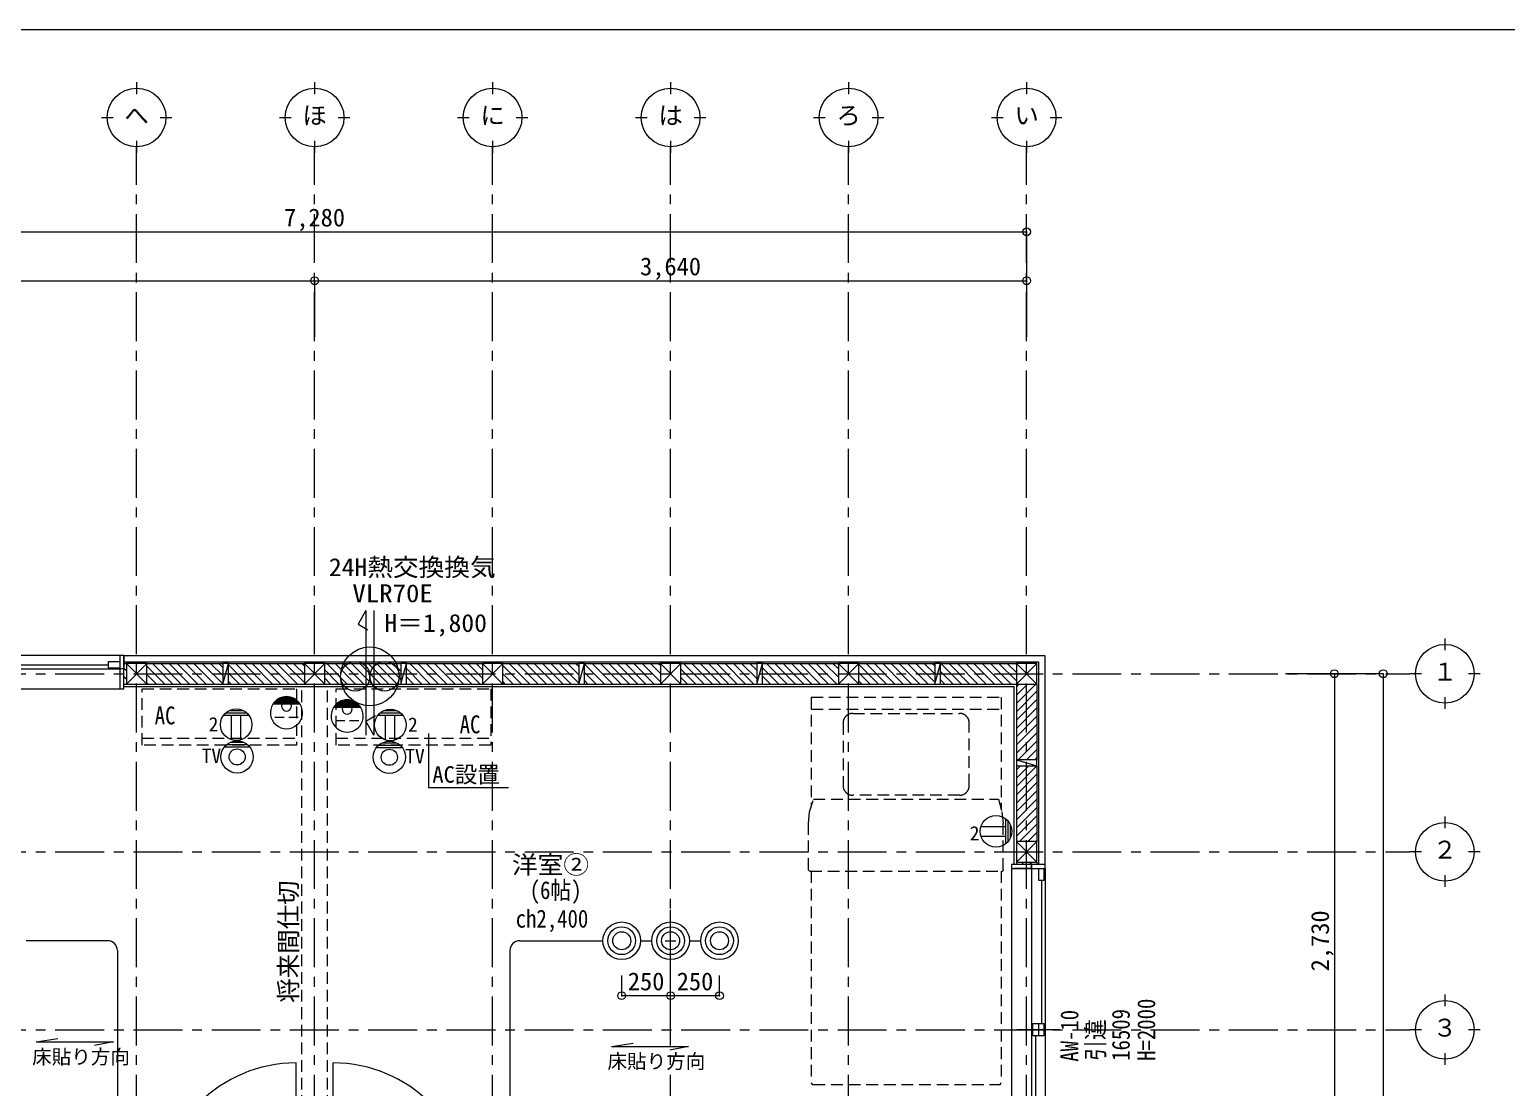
# Model space of a CAD drawing. Units: millimetres at full size, sheet at 1:50. Extents: x -16792 to 54909, y -26252 to 25759.
# Drawn here: x 18834 to 26384, y 1434 to 6842 of the extents above; entities that cross this region are included whole.
import ezdxf
from ezdxf.enums import TextEntityAlignment as Align

# ---------------------------------------------------------------- set-up
doc = ezdxf.new("R2010")
doc.units = ezdxf.units.MM
doc.header["$LTSCALE"] = 50
doc.header["$PDMODE"] = 32
doc.header["$PDSIZE"] = 40
doc.linetypes.add('CHAIN1', pattern=[8, 5, -1, 1, -1])
doc.linetypes.add('DASHED1', pattern=[1.8, 1.2, -0.6])
for name, color, linetype, lineweight in [('3-1_通り芯・通り番号', 7, 'Continuous', 13), ('3-2_柱(黄)', 4, 'Continuous', 5), ('3-3_仕上線(黄)', 3, 'Continuous', 20), ('3-4_下地・間柱(水色)', 4, 'Continuous', 5), ('3-5_サッシ・室内建具', 7, 'Continuous', 13), ('3-6_住宅設備・造作', 4, 'Continuous', 5), ('3-7_家具点線', 4, 'DASHED1', 5), ('3-8_ハッチング', 1, 'Continuous', 9), ('3-9_建築設備', 5, 'Continuous', 13), ('3-A_文字', 7, 'Continuous', 13), ('3-F_寸法・方位', 7, 'Continuous', 13), ('8-1', 134, 'Continuous', 13), ('8-A', 6, 'Continuous', 13), ('8-F', 7, 'Continuous', 13), ('F-F_図面枠（共通）', 7, 'Continuous', 13)]:
    doc.layers.add(name, color=color, linetype=linetype, lineweight=lineweight)
doc.styles.add('ＭＳ ゴシック', font='')
doc.styles.get('ＭＳ ゴシック').set_extended_font_data('MS Gothic')

msp = doc.modelspace()

# ---------------------------------------------------------------- linework, layer by layer
at = {"layer": '3-1_通り芯・通り番号'}
for p, q in [((19381.21, 6572.32), (19381.21, 6512.32)), ((20291.21, 6572.32), (20291.21, 6512.32)), ((21201.21, 6572.32), (21201.21, 6512.32)), ((22111.21, 6572.32), (22111.21, 6512.32)), ((23021.21, 6572.32), (23021.21, 6512.32)), ((23931.21, 6572.32), (23931.21, 6512.32)), ((19201.21, 6392.32), (19261.21, 6392.32)), ((19501.21, 6392.32), (19561.21, 6392.32)), ((20111.21, 6392.32), (20171.21, 6392.32)), ((20411.21, 6392.32), (20471.21, 6392.32)), ((21021.21, 6392.32), (21081.21, 6392.32)), ((21321.21, 6392.32), (21381.21, 6392.32)), ((21931.21, 6392.32), (21991.21, 6392.32)), ((22231.21, 6392.32), (22291.21, 6392.32)), ((22841.21, 6392.32), (22901.21, 6392.32)), ((23141.21, 6392.32), (23201.21, 6392.32)), ((23751.21, 6392.32), (23811.21, 6392.32)), ((24051.21, 6392.32), (24111.21, 6392.32)), ((19381.21, 6272.32), (19381.21, 6212.32)), ((20291.21, 6272.32), (20291.21, 6212.32)), ((21201.21, 6272.32), (21201.21, 6212.32)), ((22111.21, 6272.32), (22111.21, 6212.32)), ((23021.21, 6272.32), (23021.21, 6212.32)), ((23931.21, 6272.32), (23931.21, 6212.32)), ((26069.79, 3728.8), (26069.79, 3668.8)), ((25949.79, 3548.8), (25889.79, 3548.8)), ((26249.79, 3548.8), (26189.79, 3548.8)), ((26069.79, 3428.8), (26069.79, 3368.8)), ((26069.79, 2818.8), (26069.79, 2758.8)), ((25949.79, 2638.8), (25889.79, 2638.8)), ((26249.79, 2638.8), (26189.79, 2638.8)), ((26069.79, 2518.8), (26069.79, 2458.8)), ((26069.79, 1908.8), (26069.79, 1848.8)), ((25949.79, 1728.8), (25889.79, 1728.8)), ((26249.79, 1728.8), (26189.79, 1728.8)), ((26069.79, 1608.8), (26069.79, 1548.8))]:
    msp.add_line(p, q, dxfattribs=at)
at = {"layer": '3-1_通り芯・通り番号', "color": 1, "linetype": 'CHAIN1', "lineweight": 9}
for p, q in [((19381.21, -5551.2), (19381.21, 6242.32)), ((20291.21, -5551.2), (20291.21, 6242.32)), ((21201.21, -5551.2), (21201.21, 6242.32)), ((22111.21, -5551.2), (22111.21, 6242.32)), ((23021.21, -5551.2), (23021.21, 6242.32)), ((23931.21, -5551.2), (23931.21, 6242.32)), ((14565.29, 3548.8), (25889.79, 3548.8)), ((14565.29, 2638.8), (25889.79, 2638.8)), ((14565.29, 1728.8), (25889.79, 1728.8))]:
    msp.add_line(p, q, dxfattribs=at)
at = {"layer": '3-1_通り芯・通り番号'}
for centre in [(19381.21, 6392.32), (20291.21, 6392.32), (21201.21, 6392.32), (22111.21, 6392.32), (23021.21, 6392.32), (23931.21, 6392.32), (26069.79, 3548.8), (26069.79, 2638.8), (26069.79, 1728.8)]:
    msp.add_circle(centre, 150, dxfattribs=at)
at = {"layer": '3-2_柱(黄)'}
for p, q in [((19328.71, 3601.3), (19433.71, 3496.3)), ((19433.71, 3601.3), (19328.71, 3496.3)), ((20238.71, 3601.3), (20343.71, 3496.3)), ((20343.71, 3601.3), (20238.71, 3496.3)), ((21148.71, 3601.3), (21253.71, 3496.3)), ((21253.71, 3601.3), (21148.71, 3496.3)), ((22058.71, 3601.3), (22163.71, 3496.3)), ((22163.71, 3601.3), (22058.71, 3496.3)), ((22968.71, 3601.3), (23073.71, 3496.3)), ((23073.71, 3601.3), (22968.71, 3496.3)), ((23878.71, 3601.3), (23983.71, 3496.3)), ((23983.71, 3601.3), (23878.71, 3496.3)), ((23983.71, 2691.3), (23878.71, 2586.3)), ((23983.71, 2586.3), (23878.71, 2691.3))]:
    msp.add_line(p, q, dxfattribs=at)
at = {"layer": '3-2_柱(黄)', "color": 3, "lineweight": 20}
for points in [[(19328.71, 3601.3), (19328.71, 3496.3), (19433.71, 3496.3), (19433.71, 3601.3)], [(20238.71, 3601.3), (20238.71, 3496.3), (20343.71, 3496.3), (20343.71, 3601.3)], [(21148.71, 3601.3), (21148.71, 3496.3), (21253.71, 3496.3), (21253.71, 3601.3)], [(22058.71, 3601.3), (22058.71, 3496.3), (22163.71, 3496.3), (22163.71, 3601.3)], [(22968.71, 3601.3), (22968.71, 3496.3), (23073.71, 3496.3), (23073.71, 3601.3)], [(23878.71, 3601.3), (23878.71, 3496.3), (23983.71, 3496.3), (23983.71, 3601.3)], [(23983.71, 2691.3), (23878.71, 2691.3), (23878.71, 2586.3), (23983.71, 2586.3)]]:
    msp.add_lwpolyline(points, close=True, dxfattribs=at)
at = {"layer": '3-3_仕上線(黄)'}
for p, q in [((22111.21, 3641.3), (23021.21, 3641.3)), ((23021.21, 3641.3), (24023.71, 3641.3)), ((24023.71, 3641.3), (24023.71, 2638.8)), ((19316.21, 3483.8), (19381.21, 3483.8)), ((19381.21, 3483.8), (22111.21, 3483.8)), ((22111.21, 3483.8), (23021.21, 3483.8)), ((23021.21, 3483.8), (23866.21, 3483.8)), ((23866.21, 3483.8), (23866.21, 2638.8)), ((23866.21, 2638.8), (23866.21, 2573.8)), ((24023.71, 2638.8), (24023.71, 2573.8))]:
    msp.add_line(p, q, dxfattribs=at)
at = {"layer": '3-3_仕上線(黄)', "linetype": 'DASHED1'}
for p, q in [((20226.21, 883.8), (20226.21, 3483.8)), ((20356.21, 883.8), (20356.21, 3483.8))]:
    msp.add_line(p, q, dxfattribs=at)
at = {"layer": '3-3_仕上線(黄)'}
for points in [[(19316.21, 3641.3), (19381.21, 3641.3), (20291.21, 3641.3)], [(20291.21, 3641.3), (21201.21, 3641.3), (22111.21, 3641.3)]]:
    msp.add_lwpolyline(points, dxfattribs=at)
at = {"layer": '3-4_下地・間柱(水色)'}
for p, q in [((19316.21, 3610.3), (19381.21, 3610.3)), ((19316.21, 3601.3), (19328.71, 3601.3)), ((19381.21, 3610.3), (20291.21, 3610.3)), ((19433.71, 3601.3), (19821.21, 3601.3)), ((19821.21, 3496.3), (19851.21, 3601.3)), ((19851.21, 3601.3), (20238.71, 3601.3)), ((20291.21, 3610.3), (21201.21, 3610.3)), ((20343.71, 3601.3), (20731.21, 3601.3)), ((20731.21, 3496.3), (20761.21, 3601.3)), ((20761.21, 3601.3), (21148.71, 3601.3)), ((21201.21, 3610.3), (22111.21, 3610.3)), ((21253.71, 3601.3), (21641.21, 3601.3)), ((21641.21, 3496.3), (21671.21, 3601.3)), ((21671.21, 3601.3), (22058.71, 3601.3)), ((22111.21, 3610.3), (23021.21, 3610.3)), ((22163.71, 3601.3), (22551.21, 3601.3)), ((22551.21, 3496.3), (22581.21, 3601.3)), ((22581.21, 3601.3), (22968.71, 3601.3)), ((23021.21, 3610.3), (23992.71, 3610.3)), ((23073.71, 3601.3), (23461.21, 3601.3)), ((23461.21, 3496.3), (23491.21, 3601.3)), ((23491.21, 3601.3), (23878.71, 3601.3)), ((23992.71, 3610.3), (23992.71, 2638.8)), ((19316.21, 3496.3), (19328.71, 3496.3)), ((19433.71, 3496.3), (19821.21, 3496.3)), ((19851.21, 3496.3), (20238.71, 3496.3)), ((20343.71, 3496.3), (20731.21, 3496.3)), ((20761.21, 3496.3), (21148.71, 3496.3)), ((21253.71, 3496.3), (21641.21, 3496.3)), ((21671.21, 3496.3), (22058.71, 3496.3)), ((22163.71, 3496.3), (22551.21, 3496.3)), ((22581.21, 3496.3), (22968.71, 3496.3)), ((23073.71, 3496.3), (23461.21, 3496.3)), ((23491.21, 3496.3), (23878.71, 3496.3)), ((23878.71, 3496.3), (23878.71, 3108.8)), ((23983.71, 3496.3), (23983.71, 3108.8)), ((23878.71, 3108.8), (23983.71, 3078.8)), ((23878.71, 3078.8), (23878.71, 2691.3)), ((23983.71, 3078.8), (23983.71, 2691.3)), ((23878.71, 2586.3), (23878.71, 2573.8)), ((23983.71, 2586.3), (23983.71, 2573.8)), ((23992.71, 2638.8), (23992.71, 2573.8))]:
    msp.add_line(p, q, dxfattribs=at)
for points in [[(19821.21, 3601.3), (19821.21, 3496.3), (19851.21, 3496.3), (19851.21, 3601.3)], [(20731.21, 3601.3), (20731.21, 3496.3), (20761.21, 3496.3), (20761.21, 3601.3)], [(21641.21, 3601.3), (21641.21, 3496.3), (21671.21, 3496.3), (21671.21, 3601.3)], [(22551.21, 3601.3), (22551.21, 3496.3), (22581.21, 3496.3), (22581.21, 3601.3)], [(23461.21, 3601.3), (23461.21, 3496.3), (23491.21, 3496.3), (23491.21, 3601.3)], [(23983.71, 3108.8), (23878.71, 3108.8), (23878.71, 3078.8), (23983.71, 3078.8)]]:
    msp.add_lwpolyline(points, close=True, dxfattribs=at)
at = {"layer": '3-5_サッシ・室内建具'}
for p, q in [((17646.21, 3644.3), (19296.21, 3644.3)), ((19296.21, 3644.3), (19296.21, 3471.8)), ((19296.21, 3644.3), (19316.21, 3644.3)), ((19316.21, 3471.8), (19316.21, 3644.3)), ((19316.21, 3641.3), (19316.21, 3574.3)), ((19316.21, 3641.3), (19316.21, 3632.3)), ((17646.21, 3574.3), (19296.21, 3574.3)), ((18501.21, 3594.3), (19236.21, 3594.3)), ((19296.21, 3609.3), (19236.21, 3609.3)), ((19236.21, 3609.3), (19236.21, 3579.3)), ((19236.21, 3579.3), (19296.21, 3579.3)), ((19316.21, 3574.3), (19296.21, 3574.3)), ((19296.21, 3574.3), (19296.21, 3483.8)), ((19316.21, 3574.3), (19296.21, 3574.3)), ((17626.21, 3471.8), (19316.21, 3471.8)), ((19296.21, 3471.8), (19316.21, 3471.8)), ((23854.21, 2573.8), (23854.21, 883.8)), ((23956.71, 2553.8), (23956.71, 2573.8)), ((24023.71, 2573.8), (24014.71, 2573.8)), ((24026.71, 2553.8), (24026.71, 2573.8)), ((23854.21, 2553.8), (24026.71, 2553.8)), ((23956.71, 2553.8), (23866.21, 2553.8)), ((23956.71, 2553.8), (23956.71, 903.8)), ((23991.71, 2553.8), (23991.71, 2493.8)), ((24006.71, 2493.8), (24006.71, 1758.8)), ((24026.71, 2553.8), (24026.71, 903.8)), ((24021.71, 1758.8), (23961.71, 1758.8)), ((23961.71, 1758.8), (23961.71, 1698.8)), ((23991.71, 1758.8), (23991.71, 1698.8)), ((24021.71, 1698.8), (24021.71, 1758.8)), ((24101.71, 1728.8), (23881.71, 1728.8)), ((23961.71, 1698.8), (24021.71, 1698.8)), ((23976.71, 1698.8), (23976.71, 963.8)), ((20196.21, 859.3), (20196.21, 1559.3)), ((20386.21, 859.3), (20386.21, 1559.3))]:
    msp.add_line(p, q, dxfattribs=at)
for points in [[(24026.71, 2573.8), (23854.21, 2573.8), (23854.21, 2553.8)], [(24023.71, 2573.8), (23956.71, 2573.8), (23956.71, 2553.8)], [(23991.71, 2493.8), (24021.71, 2493.8), (24021.71, 2553.8)]]:
    msp.add_lwpolyline(points, dxfattribs=at)
for centre, start, end in [((20196.21, 859.3), 90, 180), ((20386.21, 859.3), 0, 90)]:
    msp.add_arc(centre, 700, start, end, dxfattribs=at)
at = {"layer": '3-6_住宅設備・造作', "linetype": 'DASHED1'}
for p, q in [((19409.28, 3219.3), (20199.28, 3219.3)), ((20401.8, 3219.3), (21191.8, 3219.3))]:
    msp.add_line(p, q, dxfattribs=at)
for points in [[(19409.28, 3471.3), (20199.28, 3471.3), (20199.28, 3184.3), (19409.28, 3184.3)], [(20401.8, 3471.3), (21191.8, 3471.3), (21191.8, 3184.3), (20401.8, 3184.3)]]:
    msp.add_lwpolyline(points, close=True, dxfattribs=at)
at = {"layer": '3-6_住宅設備・造作'}
msp.add_lwpolyline([(20874.22, 3243.55), (20874.22, 2966.55), (21282.59, 2966.55)], dxfattribs=at)
at = {"layer": '3-7_家具点線'}
for p, q in [((22830.29, 3428.38), (23800.42, 3428.38)), ((22830.29, 3428.38), (22830.29, 2870.97)), ((23800.42, 3428.38), (23800.42, 2859.69)), ((22830.29, 3368.07), (23800.42, 3368.07)), ((23042.62, 3346.09), (23588.09, 3346.09)), ((22992.62, 3296.09), (22992.62, 2977.72)), ((23638.09, 2977.72), (23638.09, 3296.09)), ((22821.5, 2843.08), (22841.81, 2907.53)), ((22841.81, 2907.53), (23788.1, 2907.53)), ((23588.09, 2927.72), (23042.62, 2927.72)), ((23417.4, 2909.13), (23417.4, 2909.14)), ((22816.94, 2783.64), (22821.5, 2843.08)), ((22816.94, 2545.9), (22816.94, 2783.64)), ((23811.65, 2545.9), (23811.65, 2783.64)), ((22817.99, 2542.59), (22816.94, 2545.9)), ((22817.99, 2542.59), (22820.83, 2540.16)), ((22824.23, 2539.38), (22820.83, 2540.16)), ((22824.23, 2539.38), (23804.37, 2539.38)), ((22830.29, 2539.38), (22830.29, 1459.71)), ((23800.42, 2539.38), (23800.42, 1459.71)), ((23804.37, 2539.38), (23807.76, 2540.16)), ((22830.29, 1459.71), (22831.57, 1453.42)), ((22841.8, 1448.38), (23788.91, 1448.38)), ((23788.91, 1448.38), (23795.31, 1449.64)), ((23795.31, 1449.64), (23799.14, 1453.42)), ((23799.14, 1453.42), (23800.42, 1459.71))]:
    msp.add_line(p, q, dxfattribs=at)
for points in [[(23042.62, 3346.09), (23041.19, 3346.07), (23039.76, 3346.01), (23038.34, 3345.91), (23036.92, 3345.77), (23035.5, 3345.58), (23034.09, 3345.36), (23032.69, 3345.1), (23031.29, 3344.79), (23029.91, 3344.45), (23028.53, 3344.07), (23027.17, 3343.64), (23025.82, 3343.18), (23024.48, 3342.69), (23023.16, 3342.15), (23021.85, 3341.57), (23020.56, 3340.96), (23019.29, 3340.31), (23018.03, 3339.63), (23016.8, 3338.91), (23015.59, 3338.15), (23014.4, 3337.37), (23013.23, 3336.54), (23012.09, 3335.69), (23010.97, 3334.8), (23009.88, 3333.88), (23008.81, 3332.93), (23007.77, 3331.95), (23006.76, 3330.94), (23005.78, 3329.9), (23004.83, 3328.84), (23003.91, 3327.74), (23003.02, 3326.62), (23002.17, 3325.48), (23001.35, 3324.31), (23000.56, 3323.12), (22999.8, 3321.91), (22999.08, 3320.68), (22998.4, 3319.43), (22997.75, 3318.15)], [(23610.15, 3340.96), (23608.86, 3341.57), (23607.56, 3342.15), (23606.23, 3342.69), (23604.89, 3343.18), (23603.54, 3343.64), (23602.18, 3344.07), (23600.8, 3344.45), (23599.42, 3344.79), (23598.02, 3345.1), (23596.62, 3345.36), (23595.21, 3345.58), (23593.79, 3345.77), (23592.37, 3345.91), (23590.95, 3346.01), (23589.52, 3346.07), (23588.09, 3346.09)], [(23638.09, 3296.09), (23638.07, 3297.52), (23638.01, 3298.95), (23637.91, 3300.37), (23637.77, 3301.79), (23637.58, 3303.21), (23637.36, 3304.62), (23637.1, 3306.02), (23636.79, 3307.42), (23636.45, 3308.8), (23636.07, 3310.18), (23635.65, 3311.54), (23635.18, 3312.89), (23634.69, 3314.23), (23634.15, 3315.56), (23633.57, 3316.86), (23632.96, 3318.15), (23632.31, 3319.43), (23631.63, 3320.68), (23630.91, 3321.91), (23630.15, 3323.12), (23629.37, 3324.31), (23628.54, 3325.48), (23627.69, 3326.62), (23626.8, 3327.74), (23625.88, 3328.84), (23624.93, 3329.9), (23623.95, 3330.94), (23622.94, 3331.95), (23621.9, 3332.93), (23620.84, 3333.88), (23619.74, 3334.8), (23618.62, 3335.69), (23617.48, 3336.54), (23616.31, 3337.37), (23615.12, 3338.15), (23613.91, 3338.91), (23612.68, 3339.63), (23611.43, 3340.31), (23610.15, 3340.96)], [(22997.75, 3318.15), (22997.14, 3316.86), (22996.56, 3315.56), (22996.03, 3314.23), (22995.53, 3312.89), (22995.07, 3311.54), (22994.64, 3310.18), (22994.26, 3308.8), (22993.92, 3307.42), (22993.62, 3306.02), (22993.35, 3304.62), (22993.13, 3303.21), (22992.95, 3301.79), (22992.8, 3300.37), (22992.7, 3298.95), (22992.64, 3297.52), (22992.62, 3296.09)], [(22992.62, 2977.72), (22992.64, 2976.29), (22992.7, 2974.86), (22992.8, 2973.44), (22992.95, 2972.02), (22993.13, 2970.6), (22993.35, 2969.19), (22993.62, 2967.79), (22993.92, 2966.39), (22994.26, 2965.01), (22994.64, 2963.63), (22995.07, 2962.27), (22995.53, 2960.92), (22996.03, 2959.58), (22996.56, 2958.26), (22997.14, 2956.95), (22997.75, 2955.66), (22998.4, 2954.39), (22999.08, 2953.13), (22999.8, 2951.9), (23000.56, 2950.69), (23001.35, 2949.5), (23002.17, 2948.33), (23003.02, 2947.19), (23003.91, 2946.07), (23004.83, 2944.98), (23005.78, 2943.91), (23006.76, 2942.87), (23007.77, 2941.86), (23008.81, 2940.88), (23009.88, 2939.93), (23010.97, 2939.01), (23012.09, 2938.12), (23013.23, 2937.27), (23014.4, 2936.45), (23015.59, 2935.66), (23016.8, 2934.9), (23018.03, 2934.18), (23019.29, 2933.5), (23020.56, 2932.85)], [(23588.09, 2927.72), (23589.52, 2927.74), (23590.95, 2927.8), (23592.37, 2927.9), (23593.79, 2928.05), (23595.21, 2928.23), (23596.62, 2928.45), (23598.02, 2928.72), (23599.42, 2929.02), (23600.8, 2929.36), (23602.18, 2929.74), (23603.54, 2930.17), (23604.89, 2930.63), (23606.23, 2931.13), (23607.56, 2931.66), (23608.86, 2932.24), (23610.15, 2932.85), (23611.43, 2933.5), (23612.68, 2934.18), (23613.91, 2934.9), (23615.12, 2935.66), (23616.31, 2936.45), (23617.48, 2937.27), (23618.62, 2938.12), (23619.74, 2939.01), (23620.84, 2939.93), (23621.9, 2940.88), (23622.94, 2941.86), (23623.95, 2942.87), (23624.93, 2943.91), (23625.88, 2944.98), (23626.8, 2946.07), (23627.69, 2947.19), (23628.54, 2948.33), (23629.37, 2949.5), (23630.15, 2950.69), (23630.91, 2951.9), (23631.63, 2953.13), (23632.31, 2954.39), (23632.96, 2955.66)], [(23632.96, 2955.66), (23633.57, 2956.95), (23634.15, 2958.26), (23634.69, 2959.58), (23635.18, 2960.92), (23635.65, 2962.27), (23636.07, 2963.63), (23636.45, 2965.01), (23636.79, 2966.39), (23637.1, 2967.79), (23637.36, 2969.19), (23637.58, 2970.6), (23637.77, 2972.02), (23637.91, 2973.44), (23638.01, 2974.86), (23638.07, 2976.29), (23638.09, 2977.72)], [(23020.56, 2932.85), (23021.85, 2932.24), (23023.16, 2931.66), (23024.48, 2931.13), (23025.82, 2930.63), (23027.17, 2930.17), (23028.53, 2929.74), (23029.91, 2929.36), (23031.29, 2929.02), (23032.69, 2928.72), (23034.09, 2928.45), (23035.5, 2928.23), (23036.92, 2928.05), (23038.34, 2927.9), (23039.76, 2927.8), (23041.19, 2927.74), (23042.62, 2927.72)], [(23788.1, 2907.53), (23804.7, 2843.08), (23811.65, 2783.64)], [(23811.65, 2545.9), (23810.6, 2542.59), (23807.76, 2540.16)], [(22831.57, 1453.42), (22835.41, 1449.64), (22841.8, 1448.38)]]:
    msp.add_lwpolyline(points, dxfattribs=at)
at = {"layer": '3-8_ハッチング'}
for p, q in [((19316.21, 3577.42), (19328.71, 3564.92)), ((19433.71, 3587.19), (19524.6, 3496.3)), ((19462.03, 3601.3), (19567.03, 3496.3)), ((19504.46, 3601.3), (19609.46, 3496.3)), ((19546.88, 3601.3), (19651.88, 3496.3)), ((19589.31, 3601.3), (19694.31, 3496.3)), ((19631.73, 3601.3), (19736.73, 3496.3)), ((19674.16, 3601.3), (19779.16, 3496.3)), ((19716.59, 3601.3), (19821.21, 3496.68)), ((19759.01, 3601.3), (19821.21, 3539.11)), ((19801.44, 3601.3), (19821.21, 3581.53)), ((19851.21, 3593.96), (19948.87, 3496.3)), ((19851.21, 3551.53), (19906.44, 3496.3)), ((19886.29, 3601.3), (19991.29, 3496.3)), ((19928.72, 3601.3), (20033.72, 3496.3)), ((19971.15, 3601.3), (20076.15, 3496.3)), ((20013.57, 3601.3), (20118.57, 3496.3)), ((20056, 3601.3), (20161, 3496.3)), ((20098.42, 3601.3), (20203.42, 3496.3)), ((20140.85, 3601.3), (20238.71, 3503.44)), ((20183.28, 3601.3), (20238.71, 3545.87)), ((20225.7, 3601.3), (20238.71, 3588.3)), ((20343.71, 3568.15), (20415.56, 3496.3)), ((20352.98, 3601.3), (20457.98, 3496.3)), ((20395.41, 3601.3), (20500.41, 3496.3)), ((20437.84, 3601.3), (20542.84, 3496.3)), ((20480.26, 3601.3), (20585.26, 3496.3)), ((20522.69, 3601.3), (20627.69, 3496.3)), ((20565.12, 3601.3), (20670.12, 3496.3)), ((20607.54, 3601.3), (20712.54, 3496.3)), ((20649.97, 3601.3), (20731.21, 3520.06)), ((20692.39, 3601.3), (20731.21, 3562.49)), ((20761.21, 3574.91), (20839.82, 3496.3)), ((20777.25, 3601.3), (20882.25, 3496.3)), ((20819.67, 3601.3), (20924.67, 3496.3)), ((20862.1, 3601.3), (20967.1, 3496.3)), ((20904.53, 3601.3), (21009.53, 3496.3)), ((20946.95, 3601.3), (21051.95, 3496.3)), ((20989.38, 3601.3), (21094.38, 3496.3)), ((21031.81, 3601.3), (21136.81, 3496.3)), ((21074.23, 3601.3), (21148.71, 3526.82)), ((21116.66, 3601.3), (21148.71, 3569.25)), ((21253.71, 3591.53), (21348.94, 3496.3)), ((21253.71, 3549.1), (21306.51, 3496.3)), ((21286.36, 3601.3), (21391.36, 3496.3)), ((21328.79, 3601.3), (21433.79, 3496.3)), ((21371.22, 3601.3), (21476.22, 3496.3)), ((21413.64, 3601.3), (21518.64, 3496.3)), ((21456.07, 3601.3), (21561.07, 3496.3)), ((21498.5, 3601.3), (21603.5, 3496.3)), ((21540.92, 3601.3), (21641.21, 3501.01)), ((21583.35, 3601.3), (21641.21, 3543.44)), ((21625.78, 3601.3), (21641.21, 3585.87)), ((21671.21, 3598.29), (21773.2, 3496.3)), ((21671.21, 3555.87), (21730.78, 3496.3)), ((21710.63, 3601.3), (21815.63, 3496.3)), ((21753.05, 3601.3), (21858.05, 3496.3)), ((21795.48, 3601.3), (21900.48, 3496.3)), ((21837.91, 3601.3), (21942.91, 3496.3)), ((21880.33, 3601.3), (21985.33, 3496.3)), ((21922.76, 3601.3), (22027.76, 3496.3)), ((21965.19, 3601.3), (22058.71, 3507.78)), ((22007.61, 3601.3), (22058.71, 3550.2)), ((22050.04, 3601.3), (22058.71, 3592.63)), ((22163.71, 3572.48), (22239.89, 3496.3)), ((22177.32, 3601.3), (22282.32, 3496.3)), ((22219.74, 3601.3), (22324.74, 3496.3)), ((22262.17, 3601.3), (22367.17, 3496.3)), ((22304.6, 3601.3), (22409.6, 3496.3)), ((22347.02, 3601.3), (22452.02, 3496.3)), ((22389.45, 3601.3), (22494.45, 3496.3)), ((22431.88, 3601.3), (22536.88, 3496.3)), ((22474.3, 3601.3), (22551.21, 3524.4)), ((22516.73, 3601.3), (22551.21, 3566.82)), ((22581.21, 3579.25), (22664.16, 3496.3)), ((22601.58, 3601.3), (22706.58, 3496.3)), ((22644.01, 3601.3), (22749.01, 3496.3)), ((22686.44, 3601.3), (22791.44, 3496.3)), ((22728.86, 3601.3), (22833.86, 3496.3)), ((22771.29, 3601.3), (22876.29, 3496.3)), ((22813.71, 3601.3), (22918.71, 3496.3)), ((22856.14, 3601.3), (22961.14, 3496.3)), ((22898.57, 3601.3), (22968.71, 3531.16)), ((22940.99, 3601.3), (22968.71, 3573.59)), ((23073.71, 3595.86), (23173.27, 3496.3)), ((23073.71, 3553.44), (23130.85, 3496.3)), ((23110.7, 3601.3), (23215.7, 3496.3)), ((23153.13, 3601.3), (23258.13, 3496.3)), ((23195.55, 3601.3), (23300.55, 3496.3)), ((23237.98, 3601.3), (23342.98, 3496.3)), ((23280.4, 3601.3), (23385.4, 3496.3)), ((23322.83, 3601.3), (23427.83, 3496.3)), ((23365.26, 3601.3), (23461.21, 3505.35)), ((23407.68, 3601.3), (23461.21, 3547.78)), ((23450.11, 3601.3), (23461.21, 3590.2)), ((23491.21, 3560.2), (23555.11, 3496.3)), ((23492.54, 3601.3), (23597.54, 3496.3)), ((23534.96, 3601.3), (23639.96, 3496.3)), ((23577.39, 3601.3), (23682.39, 3496.3)), ((23619.82, 3601.3), (23724.82, 3496.3)), ((23662.24, 3601.3), (23767.24, 3496.3)), ((23704.67, 3601.3), (23809.67, 3496.3)), ((23747.1, 3601.3), (23852.1, 3496.3)), ((23789.52, 3601.3), (23878.71, 3512.11)), ((23831.95, 3601.3), (23878.71, 3554.54)), ((23874.37, 3601.3), (23878.71, 3596.97)), ((19316.21, 3534.99), (19328.71, 3522.49)), ((19316.21, 3496.3), (19328.71, 3496.3)), ((19433.71, 3544.77), (19482.18, 3496.3)), ((19433.71, 3502.34), (19439.75, 3496.3)), ((19433.71, 3496.3), (19821.21, 3496.3)), ((19851.21, 3509.11), (19864.01, 3496.3)), ((19851.21, 3496.3), (20238.71, 3496.3)), ((20343.71, 3525.72), (20373.13, 3496.3)), ((20343.71, 3496.3), (20731.21, 3496.3)), ((20761.21, 3532.49), (20797.39, 3496.3)), ((20761.21, 3496.3), (21148.71, 3496.3)), ((21253.71, 3506.68), (21264.08, 3496.3)), ((21253.71, 3496.3), (21641.21, 3496.3)), ((21671.21, 3513.44), (21688.35, 3496.3)), ((21671.21, 3496.3), (22058.71, 3496.3)), ((22163.71, 3530.06), (22197.47, 3496.3)), ((22163.71, 3496.3), (22551.21, 3496.3)), ((22581.21, 3536.82), (22621.73, 3496.3)), ((22581.21, 3496.3), (22968.71, 3496.3)), ((23073.71, 3511.01), (23088.42, 3496.3)), ((23073.71, 3496.3), (23461.21, 3496.3)), ((23491.21, 3517.78), (23512.68, 3496.3)), ((23491.21, 3496.3), (23878.71, 3496.3)), ((23878.71, 3496.3), (23878.71, 3108.8)), ((23978.27, 3496.3), (23878.71, 3396.74)), ((23935.85, 3496.3), (23878.71, 3439.16)), ((23893.42, 3496.3), (23878.71, 3481.59)), ((23983.71, 3459.31), (23878.71, 3354.31)), ((23983.71, 3416.89), (23878.71, 3311.89)), ((23983.71, 3374.46), (23878.71, 3269.46)), ((23983.71, 3332.03), (23878.71, 3227.03)), ((23983.71, 3289.61), (23878.71, 3184.61)), ((23983.71, 3247.18), (23878.71, 3142.18)), ((23983.71, 3204.75), (23887.76, 3108.8)), ((23983.71, 3162.33), (23930.18, 3108.8)), ((23983.71, 3119.9), (23972.61, 3108.8)), ((23878.71, 3078.8), (23878.71, 2691.3)), ((23942.61, 3078.8), (23878.71, 3014.9)), ((23900.18, 3078.8), (23878.71, 3057.33)), ((23983.71, 3077.47), (23878.71, 2972.47)), ((23983.71, 3035.05), (23878.71, 2930.05)), ((23983.71, 2992.62), (23878.71, 2887.62)), ((23983.71, 2950.2), (23878.71, 2845.2)), ((23983.71, 2907.77), (23878.71, 2802.77)), ((23983.71, 2865.34), (23878.71, 2760.34)), ((23983.71, 2822.92), (23878.71, 2717.92)), ((23983.71, 2780.49), (23894.52, 2691.3)), ((23983.71, 2738.06), (23936.95, 2691.3)), ((23983.71, 2695.64), (23979.37, 2691.3)), ((23878.71, 2586.3), (23878.71, 2573.8)), ((23916.8, 2586.3), (23904.3, 2573.8)), ((23959.23, 2586.3), (23946.73, 2573.8))]:
    msp.add_line(p, q, dxfattribs=at)
at = {"layer": '3-9_建築設備'}
for p, q in [((20553.71, 3871.82), (20553.71, 3235.57)), ((20593.71, 3871.82), (20593.71, 3235.57))]:
    msp.add_line(p, q, dxfattribs=at)
for points in [[(20553.71, 3871.82), (20513.16, 3801.59), (20563.1, 3772.76)], [(20593.71, 3235.57), (20553.16, 3305.8), (20603.1, 3334.64)]]:
    msp.add_lwpolyline(points, dxfattribs=at)
for centre, radius in [((20573.71, 3535.57), 150), ((20498.71, 3535.57), 75), ((20648.71, 3535.57), 75)]:
    msp.add_circle(centre, radius, dxfattribs=at)
at = {"layer": '3-A_文字'}
for p, q in [((18868, 1666.98), (18978.7, 1684.39)), ((18868, 1666.98), (19262.26, 1666.98)), ((19262.26, 1666.98), (19165.26, 1648.76)), ((21809.23, 1643.64), (21919.93, 1661.05)), ((21809.23, 1643.64), (22203.48, 1643.64)), ((22203.48, 1643.64), (22106.49, 1625.42))]:
    msp.add_line(p, q, dxfattribs=at)
at = {"layer": '3-F_寸法・方位'}
for p, q in [((16651.21, 5807.79), (23931.21, 5807.79)), ((23931.21, 5807.79), (23931.21, 5557.79)), ((16651.21, 5557.79), (20291.21, 5557.79)), ((20291.21, 5557.79), (20291.21, 5271.22)), ((20291.21, 5557.79), (23931.21, 5557.79)), ((23931.21, 5557.79), (23931.21, 5271.22)), ((25504.47, 3548.8), (25254.47, 3548.8)), ((25754.47, 3548.8), (25504.47, 3548.8)), ((25504.47, 3548.8), (25504.47, 818.8)), ((25754.47, 3548.8), (25754.47, -3731.2))]:
    msp.add_line(p, q, dxfattribs=at)
for p in [(23931.21, 5807.79), (20291.21, 5557.79), (23931.21, 5557.79), (25504.47, 3548.8), (25754.47, 3548.8)]:
    msp.add_point(p, dxfattribs=at)
at = {"layer": '8-1'}
for p, q in [((19232.97, 2183.8), (18817.21, 2183.8)), ((19282.97, 2133.8), (19282.97, 977.51)), ((21289.63, 2133.8), (21289.63, 966.73)), ((21339.63, 2183.8), (21765.21, 2183.8))]:
    msp.add_line(p, q, dxfattribs=at)
for centre, start, end in [((19232.97, 2133.8), 0, 90), ((21339.63, 2133.8), 90, 180)]:
    msp.add_arc(centre, 50, start, end, dxfattribs=at)
at = {"layer": '8-A'}
for p, q in [((20212.41, 3399.96), (20082.43, 3399.96)), ((20208.47, 3404.66), (20086.37, 3404.66)), ((20203.86, 3409.36), (20090.98, 3409.36)), ((20198.41, 3414.07), (20096.43, 3414.07)), ((20191.81, 3418.77), (20103.03, 3418.77)), ((20183.43, 3423.47), (20111.41, 3423.47)), ((20171.48, 3428.17), (20123.37, 3428.17)), ((20502.14, 3402.44), (20413.35, 3402.44)), ((20493.76, 3407.14), (20421.74, 3407.14)), ((20481.8, 3411.84), (20433.69, 3411.84)), ((19825.72, 3337.29), (19954.8, 3337.29)), ((19836.9, 3349.39), (19943.62, 3349.39)), ((19855.09, 3361.49), (19925.43, 3361.49)), ((19866.06, 3211.93), (19866.06, 3337.29)), ((19914.47, 3211.93), (19914.47, 3337.29)), ((20217.25, 3393.02), (20077.59, 3393.02)), ((20215.8, 3395.26), (20079.04, 3395.26)), ((20135.47, 3324.59), (20088.44, 3324.59)), ((20206.92, 3324.59), (20159.89, 3324.59)), ((20527.58, 3376.69), (20387.92, 3376.69)), ((20526.13, 3378.92), (20389.36, 3378.92)), ((20522.73, 3383.63), (20392.76, 3383.63)), ((20518.79, 3388.33), (20396.7, 3388.33)), ((20514.18, 3393.03), (20401.3, 3393.03)), ((20508.74, 3397.73), (20406.75, 3397.73)), ((20742.42, 3335.68), (20613.34, 3335.68)), ((20731.25, 3347.78), (20624.52, 3347.78)), ((20713.05, 3359.89), (20642.72, 3359.89)), ((20653.68, 3210.32), (20653.68, 3335.68)), ((20702.08, 3210.32), (20702.08, 3335.68)), ((20445.79, 3308.26), (20398.77, 3308.26)), ((20517.24, 3308.26), (20470.22, 3308.26)), ((19960.92, 3173.11), (19828.92, 3173.11)), ((19949.49, 3185.48), (19840.35, 3185.48)), ((19930.88, 3197.86), (19858.96, 3197.86)), ((20607.22, 3171.5), (20739.22, 3171.5)), ((20618.66, 3183.88), (20727.79, 3183.88)), ((20637.26, 3196.25), (20709.19, 3196.25)), ((23822.88, 2808.01), (23822.88, 2678.93)), ((23834.98, 2796.83), (23834.98, 2690.11)), ((23697.51, 2767.67), (23822.88, 2767.67)), ((23697.51, 2719.26), (23822.88, 2719.26)), ((23847.08, 2778.63), (23847.08, 2708.3))]:
    msp.add_line(p, q, dxfattribs=at)
at = {"layer": '8-A', "color": 134}
for p, q in [((21957.21, 2183.8), (22015.21, 2183.8)), ((22207.21, 2183.8), (22265.21, 2183.8))]:
    msp.add_line(p, q, dxfattribs=at)
at = {"layer": '8-A', "color": 7}
msp.add_line((22082.97, 2183.8), (22138.67, 2183.8), dxfattribs=at)
at = {"layer": '8-A'}
for centre, radius in [((19890.26, 3288.88), 80.68), ((20677.88, 3287.28), 80.68), ((19894.92, 3123.61), 82.5), ((20673.22, 3122), 82.5), ((19894.92, 3123.61), 41.25), ((20673.22, 3122), 41.25), ((23774.47, 2743.47), 80.68)]:
    msp.add_circle(centre, radius, dxfattribs=at)
at = {"layer": '8-A', "color": 134}
for centre, radius in [((21861.21, 2183.8), 96), ((22111.21, 2183.8), 96), ((22361.21, 2183.8), 96), ((21861.21, 2183.8), 71), ((21861.21, 2183.8), 46), ((22111.21, 2183.8), 71), ((22111.21, 2183.8), 46), ((22361.21, 2183.8), 71), ((22361.21, 2183.8), 46)]:
    msp.add_circle(centre, radius, dxfattribs=at)
at = {"layer": '8-A'}
for centre, radius, start, end in [((20147.42, 3349.48), 82.29, 31.94655, 148.05345), ((20457.75, 3333.14), 82.29, 31.94655, 148.05345), ((20147.42, 3349.48), 82.29, 148.0536, 31.94655), ((20147.42, 3383.03), 24.93, 156.37062, 23.62936), ((20457.75, 3333.14), 82.29, 148.0536, 31.94655), ((20457.75, 3366.69), 24.93, 156.37062, 23.62936)]:
    msp.add_arc(centre, radius, start, end, dxfattribs=at)
at = {"layer": '8-F'}
for p, q in [((22111.21, 1902.99), (22111.21, 2341.4)), ((21861.21, 1902.99), (21861.21, 2006.41)), ((22361.21, 1902.99), (22361.21, 2006.41)), ((22111.21, 1902.99), (21861.21, 1902.99)), ((22361.21, 1902.99), (22111.21, 1902.99))]:
    msp.add_line(p, q, dxfattribs=at)
for p in [(21861.21, 1902.99), (22111.21, 1902.99), (22361.21, 1902.99)]:
    msp.add_point(p, dxfattribs=at)
at = {"layer": 'F-F_図面枠（共通）'}
msp.add_line((13301.73, 6841.87), (33101.73, 6841.87), dxfattribs=at)

# ---------------------------------------------------------------- texts
at = {"layer": '3-9_建築設備', "color": 7, "style": 'ＭＳ ゴシック'}
for s, width, p in [('24H熱交換換気', 1.05, (20364.17, 4020.27)), ('VLR70E', 1.1, (20484.2, 3886.97)), ('H＝1,800', 1.05, (20648.3, 3734.93))]:
    msp.add_text(s, height=91.64, dxfattribs=dict(at, width=width)).set_placement(p, align=Align.BOTTOM_LEFT)
at = {"layer": '3-A_文字', "style": 'ＭＳ ゴシック'}
for s, height, p in [('へ', 91.64, (19318.71, 6329.82)), ('ほ', 91.64, (20228.71, 6329.82)), ('に', 91.64, (21138.71, 6329.82)), ('は', 91.64, (22048.71, 6329.82)), ('ろ', 91.64, (22958.71, 6329.82)), ('い', 91.64, (23868.71, 6329.82)), ('１', 91.64, (26007.29, 3486.3)), ('AC設置', 84.31, (20893.21, 2966.55)), ('２', 91.64, (26007.29, 2576.3)), ('３', 91.64, (26007.29, 1666.3)), ('床貼り方向', 73.31, (18847.18, 1532.14)), ('床貼り方向', 73.31, (21788.4, 1508.81))]:
    msp.add_text(s, height=height, dxfattribs=at).set_placement(p, align=Align.BOTTOM_LEFT)
for s, width, p in [('AC', 0.85, (19473.53, 3262.44)), ('AC', 0.85, (21032.82, 3216.82)), ('洋室②', 1.05, (21300.36, 2499.32)), ('(6帖)', 0.85, (21390.8, 2369.32)), ('ch2,400', 0.85, (21319.35, 2223.53))]:
    msp.add_text(s, height=91.64, dxfattribs=dict(at, width=width)).set_placement(p, align=Align.BOTTOM_LEFT)
msp.add_text('将来間仕切', height=91.64, rotation=90, dxfattribs=at).set_placement((20230.47, 1867.03), align=Align.BOTTOM_LEFT)
at = {"layer": '3-A_文字', "style": 'ＭＳ ゴシック', "width": 0.85}
for s, p in [('AW-10', (24223.46, 1565.44)), ('16509', (24486.21, 1570.05)), ('H=2000', (24616.21, 1570.05)), ('引違', (24356.21, 1570.05))]:
    msp.add_text(s, height=91.64, rotation=90, dxfattribs=at).set_placement(p, align=Align.BOTTOM_LEFT)
at = {"layer": '3-F_寸法・方位', "style": 'ＭＳ ゴシック'}
for s, p in [('7,280', (20134.96, 5807.79)), ('3,640', (21954.96, 5557.79))]:
    msp.add_text(s, height=91.64, dxfattribs=at).set_placement(p, align=Align.BOTTOM_LEFT)
msp.add_text('2,730', height=91.64, rotation=90, dxfattribs=at).set_placement((25504.47, 2027.55), align=Align.BOTTOM_LEFT)
at = {"layer": '8-A', "color": 7, "style": 'ＭＳ ゴシック'}
for s, p in [('2', (19749.47, 3231.68)), ('2', (20768.68, 3230.07)), ('TV', (19713.75, 3070.89)), ('TV', (20754.39, 3069.28)), ('2', (23640.39, 2674.6))]:
    msp.add_text(s, height=73.31, dxfattribs=at).set_placement(p, align=Align.BOTTOM_LEFT)
at = {"layer": '8-F', "style": 'ＭＳ ゴシック'}
for p in [(21892.46, 1902.99), (22142.46, 1902.99)]:
    msp.add_text('250', height=91.64, dxfattribs=at).set_placement(p, align=Align.BOTTOM_LEFT)

doc.saveas('drawing.dxf')
